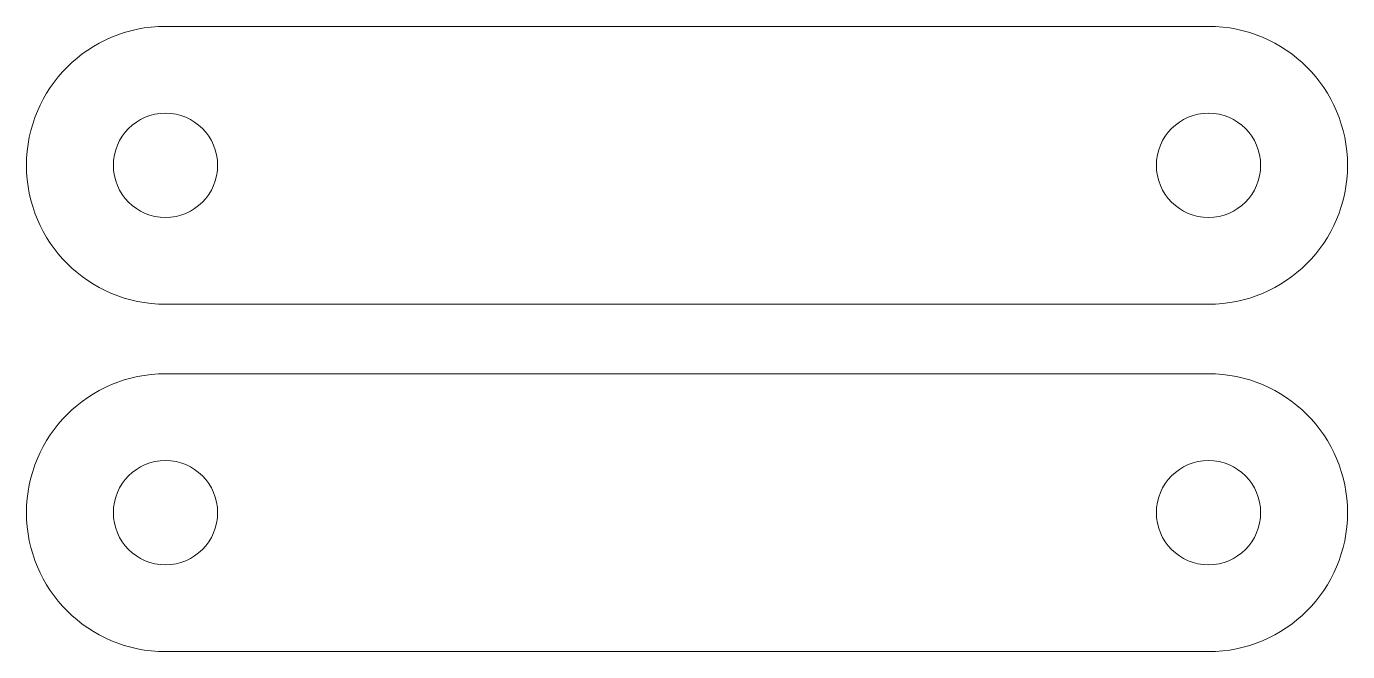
# Model space of a CAD drawing. Header units: millimetres. Extents: x -8 to 68, y -8 to 28.
import ezdxf

# ---------------------------------------------------------------- set-up
doc = ezdxf.new("R2010")
doc.units = ezdxf.units.MM
doc.layers.add('BatteryMounting', color=1, linetype='CONTINUOUS', lineweight=0)

msp = doc.modelspace()

# ---------------------------------------------------------------- linework, layer by layer
at = {"layer": 'BatteryMounting'}
for p, q in [((0, 28), (60, 28)), ((60, 12), (0, 12)), ((0, 8), (60, 8)), ((60, -8), (0, -8))]:
    msp.add_line(p, q, dxfattribs=at)
for centre in [(0, 20), (60, 20), (0, 0), (60, 0)]:
    msp.add_circle(centre, 3, dxfattribs=at)
for centre, start, end in [((0, 20), 90, 270), ((60, 20), 270, 90), ((0, 0), 90, 270), ((60, 0), 270, 90)]:
    msp.add_arc(centre, 8, start, end, dxfattribs=at)

doc.saveas('drawing.dxf')
